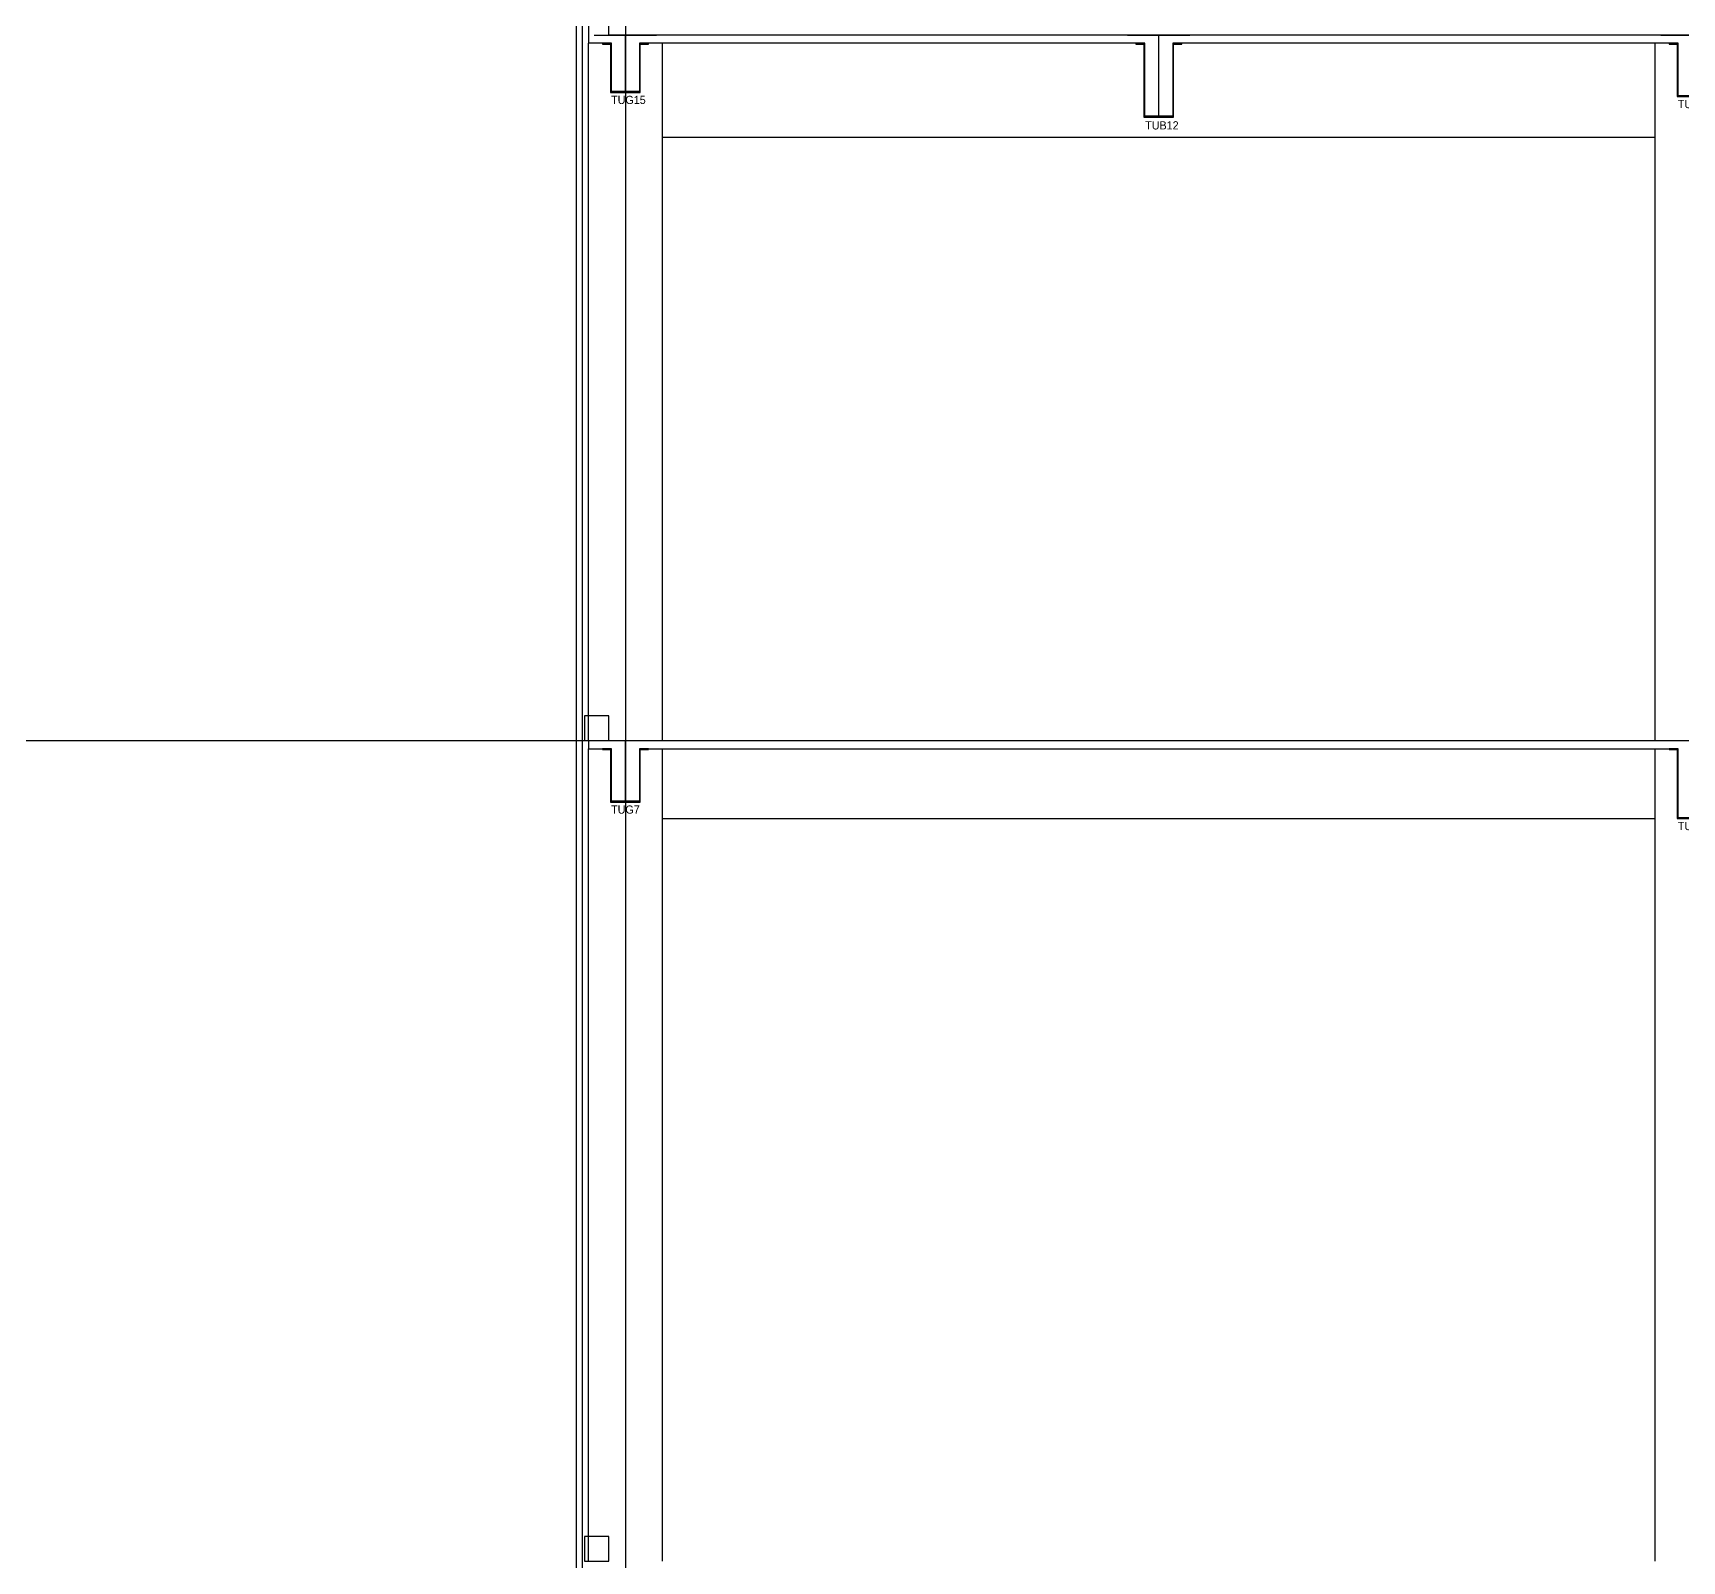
# Model space of a CAD drawing. Extents: x 152195838 to 323921156, y 365159662 to 730681027.
# Drawn here: x 160925287 to 160945384, y 365202063 to 365220688 of the extents above; entities that cross this region are included whole.
import ezdxf
from ezdxf.enums import TextEntityAlignment as Align

# ---------------------------------------------------------------- set-up
doc = ezdxf.new("R2010")
doc.units = 0
doc.header["$MEASUREMENT"] = 0
doc.linetypes.add('CEN', pattern=[63, 60, -1, 1, -1])
doc.layers.get('Defpoints').update_dxf_attribs({"linetype": 'CONTINUOUS'})
for name, color, linetype in [('4A.TEC CEN', 1, 'CEN'), ('4A.TEC 벽체 3', 4, 'CONTINUOUS'), ('ELE', 4, 'CONTINUOUS'), ('k-BESTO', 4, 'CONTINUOUS'), ('text', 3, 'CONTINUOUS'), ('㈜SE&C 기둥', 2, 'CONTINUOUS'), ('㈜SE&C 벽체 1', 2, 'CONTINUOUS'), ('㈜SE&C 벽체 4', 7, 'CONTINUOUS')]:
    doc.layers.add(name, color=color, linetype=linetype)
doc.layers.add('DEFPOINT', color=135, linetype='CONTINUOUS', plot=False)
doc.styles.add('돋움', font='')
doc.styles.get('돋움').set_extended_font_data('돋움')

# ---------------------------------------------------------------- blocks, each defined once
blk = doc.blocks.new('A$C2695ade5')
at = {"layer": 'Defpoints'}
for p, q in [((0, 914), (760, 914)), ((380, 164), (380, 914))]:
    blk.add_line(p, q, dxfattribs=at)
at = {"layer": 'k-BESTO'}
for p, q in [((100, 814), (100, 804)), ((210, 814), (100, 814)), ((100, 814), (100, 814)), ((210, 174), (210, 814)), ((660, 814), (550, 814)), ((550, 814), (550, 174)), ((660, 804), (660, 814)), ((100, 804), (200, 804)), ((200, 804), (200, 164)), ((560, 164), (560, 804)), ((560, 804), (660, 804)), ((200, 164), (560, 164)), ((550, 174), (210, 174))]:
    blk.add_line(p, q, dxfattribs=at)
at = {"layer": 'DEFPOINT', "linetype": 'ByBlock', "style": '돋움'}
blk.add_text('TUG7', height=100, dxfattribs=at).set_placement((206, 73), align=Align.MIDDLE_LEFT)
blk = doc.blocks.new('A$C30238f66')
at = {"layer": 'Defpoints'}
for p, q in [((0, 1114), (760, 1114)), ((380, 164), (380, 1114))]:
    blk.add_line(p, q, dxfattribs=at)
at = {"layer": 'k-BESTO'}
for p, q in [((100, 1014), (100, 1004)), ((210, 1014), (100, 1014)), ((100, 1014), (100, 1014)), ((210, 174), (210, 1014)), ((660, 1014), (550, 1014)), ((550, 1014), (550, 174)), ((660, 1004), (660, 1014)), ((100, 1004), (200, 1004)), ((200, 1004), (200, 164)), ((560, 164), (560, 1004)), ((560, 1004), (660, 1004)), ((200, 164), (560, 164)), ((550, 174), (210, 174))]:
    blk.add_line(p, q, dxfattribs=at)
at = {"layer": 'DEFPOINT', "linetype": 'ByBlock', "style": '돋움'}
blk.add_text('TUG8', height=100, dxfattribs=at).set_placement((206, 73), align=Align.MIDDLE_LEFT)
blk = doc.blocks.new('DFGQERGQG')
at = {"layer": '㈜SE&C 기둥', "color": 8, "ltscale": 0.5, "elevation": -1667}
for points in [[(50, 0), (50, 9900)], [(950, 9900), (950, 0)], [(13050, 0), (13050, 9900)]]:
    blk.add_lwpolyline(points, dxfattribs=at)
at = {"layer": '㈜SE&C 벽체 1'}
for p, q in [((50, 10000, -1667), (36100, 10000, -1667)), ((50, 10000, 102396), (50, 9900, 102396)), ((50, 9900, -1667), (330, 9900, -1667)), ((670, 9900, -1667), (13330, 9900, -1667))]:
    blk.add_line(p, q, dxfattribs=at)
at = {"layer": '㈜SE&C 벽체 1', "elevation": 102396}
blk.add_lwpolyline([(300, 10300), (0, 10300), (0, 10000), (300, 10000)], close=True, dxfattribs=at)
at = {"layer": '㈜SE&C 벽체 4'}
blk.add_line((950, 9050, -1667), (13050, 9050, -1667), dxfattribs=at)
at = {"layer": 'ELE'}
for name, p in [('A$C2695ade5', (120, 9086)), ('A$C30238f66', (13120, 8886))]:
    blk.add_blockref(name, p, dxfattribs=at)
blk = doc.blocks.new('A$C7c49193b')
at = {"layer": 'Defpoints'}
for p, q in [((0, 865), (760, 865)), ((380, 165), (380, 865))]:
    blk.add_line(p, q, dxfattribs=at)
at = {"layer": 'k-BESTO'}
for p, q in [((100, 765), (100, 755)), ((210, 765), (100, 765)), ((100, 765), (100, 765)), ((100, 755), (200, 755)), ((200, 755), (200, 165)), ((210, 175), (210, 765)), ((660, 765), (550, 765)), ((550, 765), (550, 175)), ((560, 165), (560, 755)), ((560, 755), (660, 755)), ((660, 755), (660, 765)), ((200, 165), (560, 165)), ((550, 175), (210, 175))]:
    blk.add_line(p, q, dxfattribs=at)
at = {"layer": 'DEFPOINT', "linetype": 'ByBlock', "style": '돋움'}
blk.add_text('TUG15', height=100, dxfattribs=at).set_placement((206, 74), align=Align.MIDDLE_LEFT)
blk = doc.blocks.new('A$Ca25875d5')
at = {"layer": 'Defpoints'}
for p, q in [((0, 915), (760, 915)), ((380, 165), (380, 915))]:
    blk.add_line(p, q, dxfattribs=at)
at = {"layer": 'k-BESTO'}
for p, q in [((100, 815), (100, 805)), ((210, 815), (100, 815)), ((100, 815), (100, 815)), ((100, 805), (200, 805)), ((200, 805), (200, 165)), ((210, 175), (210, 815)), ((660, 815), (550, 815)), ((550, 815), (550, 175)), ((560, 165), (560, 805)), ((560, 805), (660, 805)), ((660, 805), (660, 815)), ((200, 165), (560, 165)), ((550, 175), (210, 175))]:
    blk.add_line(p, q, dxfattribs=at)
at = {"layer": 'DEFPOINT', "linetype": 'ByBlock', "style": '돋움'}
blk.add_text('TUG16', height=100, dxfattribs=at).set_placement((206, 74), align=Align.MIDDLE_LEFT)
blk = doc.blocks.new('A$C56915971')
at = {"layer": 'Defpoints'}
for p, q in [((0, 1175), (760, 1175)), ((380, 175), (380, 1175))]:
    blk.add_line(p, q, dxfattribs=at)
at = {"layer": 'k-BESTO'}
for p, q in [((100, 1075), (100, 1065)), ((210, 1075), (100, 1075)), ((100, 1075), (100, 1075)), ((100, 1065), (200, 1065)), ((200, 1065), (200, 175)), ((210, 185), (210, 1075)), ((660, 1075), (550, 1075)), ((550, 1075), (550, 185)), ((560, 175), (560, 1065)), ((560, 1065), (660, 1065)), ((660, 1065), (660, 1075)), ((200, 175), (560, 175)), ((550, 185), (210, 185))]:
    blk.add_line(p, q, dxfattribs=at)
at = {"layer": 'DEFPOINT', "linetype": 'ByBlock', "style": '돋움'}
blk.add_text('TUB12', height=100, dxfattribs=at).set_placement((215, 74), align=Align.MIDDLE_LEFT)
blk = doc.blocks.new('QGERW2ER')
at = {"layer": '㈜SE&C 기둥', "color": 8, "ltscale": 0.5, "elevation": -1667}
for points in [[(0, 0), (0, 8500)], [(900, 8500), (900, 0)], [(13000, 0), (13000, 8500)]]:
    blk.add_lwpolyline(points, dxfattribs=at)
at = {"layer": '㈜SE&C 벽체 1'}
for p, q in [((280, 8500, -1667), (0, 8500, -1667)), ((23850, 8600, -1667), (250, 8600, -1667)), ((6780, 8500, -1667), (620, 8500, -1667)), ((13280, 8500, -1667), (7120, 8500, -1667))]:
    blk.add_line(p, q, dxfattribs=at)
at = {"layer": '㈜SE&C 벽체 1', "elevation": -1667}
blk.add_lwpolyline([(250, 8600), (250, 10500), (0, 10500), (0, 8500)], dxfattribs=at)
at = {"layer": '㈜SE&C 벽체 4'}
blk.add_line((13000, 7350, -1667), (900, 7350, -1667), dxfattribs=at)
at = {"layer": 'ELE'}
for name, p in [('A$C7c49193b', (70, 7735, -1667)), ('A$C56915971', (6570, 7425, -1667)), ('A$Ca25875d5', (13070, 7685, -1667))]:
    blk.add_blockref(name, p, dxfattribs=at)

msp = doc.modelspace()

# ---------------------------------------------------------------- linework, layer by layer
at = {"layer": '4A.TEC CEN', "color": 8, "ltscale": 500}
msp.add_line((160881434.11, 365212063.33), (161112798.99, 365212063.33), dxfattribs=at)
at = {"layer": '4A.TEC CEN', "color": 8, "ltscale": 500, "flags": 128}
msp.add_lwpolyline([(160932506.94, 365253346.04), (160932506.94, 365183761.87)], dxfattribs=at)
at = {"layer": '4A.TEC 벽체 3'}
for points in [[(160932056.94, 365222563.33), (160931906.94, 365222563.33), (160931906.94, 365194063.33)], [(160932056.94, 365222488.33), (160931981.94, 365222488.33), (160931981.94, 365194063.33)]]:
    msp.add_lwpolyline(points, dxfattribs=at)
at = {"layer": '㈜SE&C 벽체 1', "elevation": -1666.67}
msp.add_lwpolyline([(160932006.94, 365202063.33), (160932306.94, 365202063.33), (160932306.94, 365202363.33), (160932006.94, 365202363.33)], close=True, dxfattribs=at)

# ---------------------------------------------------------------- block references
at = {"layer": 'text'}
for name, p in [('QGERW2ER', (160932056.94, 365212063.33, 1666.67)), ('DFGQERGQG', (160932006.94, 365202063.33, 1666.67))]:
    msp.add_blockref(name, p, dxfattribs=at)

doc.saveas('drawing.dxf')
